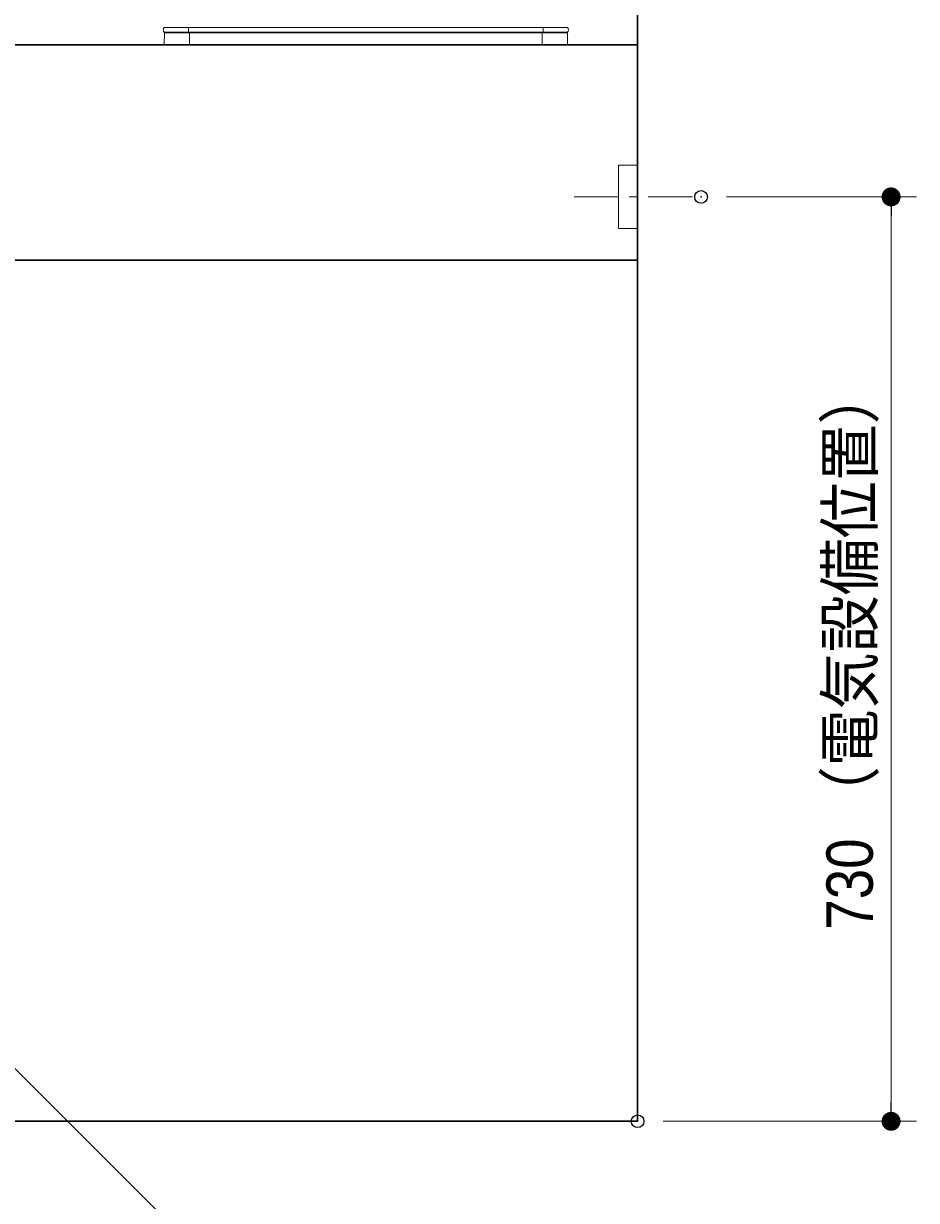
# Model space of a CAD drawing. Units: millimetres, scale not verified. Extents: x -6062 to 6062, y -3045 to 3045.
# Drawn here: x -4097 to -3392, y -1982 to -1053 of the extents above; entities that cross this region are included whole.
import ezdxf
from ezdxf.enums import TextEntityAlignment as Align

# ---------------------------------------------------------------- set-up
doc = ezdxf.new("R2010")
doc.units = ezdxf.units.MM
doc.header["$LTSCALE"] = 20
doc.header["$PDMODE"] = 32
doc.header["$PDSIZE"] = 10
doc.linetypes.add('USER2', pattern=[2.91, 1.76, -0.4, 0.35, -0.4])
for name, color, linetype, lineweight in [('0-2_5ボウル・キャビネット', 7, 'Continuous', 15), ('0-4_0', 7, 'Continuous', 25), ('0-6_2寸法-1', 7, 'Continuous', 15), ('0-7_2寸法-3', 7, 'Continuous', 15)]:
    doc.layers.add(name, color=color, linetype=linetype, lineweight=lineweight)
doc.layers.add('0-5_Defpoints', color=7, linetype='Continuous')
doc.styles.add('ＭＳ Ｐゴシック', font='')
doc.styles.get('ＭＳ Ｐゴシック').set_extended_font_data('MS PGothic')

# ---------------------------------------------------------------- blocks, each defined once
blk = doc.blocks.new('_Dot')
at = {"layer": '0-4_0'}
blk.add_line((-10, 0), (-20, 0), dxfattribs=at)
for points in [[(0, 0), (-10, 0), (-9.92, 1.25)], [(0, 0), (-9.92, -1.25), (-10, 0)], [(0, 0), (-9.92, 1.25), (-9.69, 2.49)], [(0, 0), (-9.69, -2.49), (-9.92, -1.25)], [(0, 0), (-9.69, 2.49), (-9.3, 3.68)], [(0, 0), (-9.3, -3.68), (-9.69, -2.49)], [(0, 0), (-9.3, 3.68), (-8.76, 4.82)], [(0, 0), (-8.76, -4.82), (-9.3, -3.68)], [(0, 0), (-8.76, 4.82), (-8.09, 5.88)], [(0, 0), (-8.09, -5.88), (-8.76, -4.82)], [(0, 0), (-8.09, 5.88), (-7.29, 6.85)], [(0, 0), (-7.29, -6.85), (-8.09, -5.88)], [(0, 0), (-7.29, 6.85), (-6.37, 7.71)], [(0, 0), (-6.37, -7.71), (-7.29, -6.85)], [(0, 0), (-6.37, 7.71), (-5.36, 8.44)], [(0, 0), (-5.36, -8.44), (-6.37, -7.71)], [(0, 0), (-5.36, 8.44), (-4.26, 9.05)], [(0, 0), (-4.26, -9.05), (-5.36, -8.44)], [(0, 0), (-4.26, 9.05), (-3.09, 9.51)], [(0, 0), (-3.09, -9.51), (-4.26, -9.05)], [(0, 0), (-3.09, 9.51), (-1.87, 9.82)], [(0, 0), (-1.87, -9.82), (-3.09, -9.51)], [(0, 0), (-1.87, 9.82), (-0.63, 9.98)], [(0, 0), (-0.63, -9.98), (-1.87, -9.82)], [(0, 0), (-0.63, 9.98), (0.63, 9.98)], [(0, 0), (0.63, -9.98), (-0.63, -9.98)], [(0, 0), (0.63, 9.98), (1.87, 9.82)], [(0, 0), (1.87, 9.82), (3.09, 9.51)], [(0, 0), (3.09, 9.51), (4.26, 9.05)], [(0, 0), (4.26, 9.05), (5.36, 8.44)], [(0, 0), (5.36, 8.44), (6.37, 7.71)], [(0, 0), (6.37, 7.71), (7.29, 6.85)], [(0, 0), (7.29, 6.85), (8.09, 5.88)], [(0, 0), (8.09, 5.88), (8.76, 4.82)], [(0, 0), (8.76, 4.82), (9.3, 3.68)], [(0, 0), (9.3, 3.68), (9.69, 2.49)], [(0, 0), (9.69, 2.49), (9.92, 1.25)], [(0, 0), (9.92, 1.25), (10, 0)], [(0, 0), (1.87, -9.82), (0.63, -9.98)], [(0, 0), (3.09, -9.51), (1.87, -9.82)], [(0, 0), (4.26, -9.05), (3.09, -9.51)], [(0, 0), (5.36, -8.44), (4.26, -9.05)], [(0, 0), (6.37, -7.71), (5.36, -8.44)], [(0, 0), (7.29, -6.85), (6.37, -7.71)], [(0, 0), (8.09, -5.88), (7.29, -6.85)], [(0, 0), (8.76, -4.82), (8.09, -5.88)], [(0, 0), (9.3, -3.68), (8.76, -4.82)], [(0, 0), (9.69, -2.49), (9.3, -3.68)], [(0, 0), (9.92, -1.25), (9.69, -2.49)], [(0, 0), (10, 0), (9.92, -1.25)]]:
    blk.add_solid(points, dxfattribs=at)
blk = doc.blocks.new('グループ-7')
at = {"layer": '0-2_5ボウル・キャビネット'}
for p, q in [((-37607.5, -21124), (-37990, -21124)), ((-37990, -21200), (-43590, -21200)), ((-43575, -21400), (-43967, -21400)), ((-38005, -21400), (-37613, -21400))]:
    blk.add_line(p, q, dxfattribs=at)
for points in [[(-43590, -21124), (-43590, -21200), (-43972.5, -21200)], [(-43972.5, -21124), (-43590, -21124), (-37990, -21124), (-37990, -21200), (-37607.5, -21200)], [(-43575, -21200), (-43575, -21209.8), (-38005, -21209.8), (-38005, -21394), (-43575, -21394), (-43575, -21400), (-38005, -21400), (-38005, -21394), (-37606.1, -21394), (-37609.8, -21209.8), (-38005, -21209.8), (-38005, -21200)]]:
    blk.add_lwpolyline(points, dxfattribs=at)
blk.add_lwpolyline([(-43575, -21394), (-43973.9, -21394), (-43970.2, -21209.8), (-43575, -21209.8)], close=True, dxfattribs=at)
for centre, radius, start, end in [((-43940, -21162), 50, 130.58914, 229.41086), ((-37640, -21162), 50, 310.58917, 49.41072), ((-43960.2, -21210), 10, 90, 178.85424), ((-37619.8, -21210), 10, 1.14576, 90), ((-43967, -21394), 6, 180, 270), ((-37613, -21394), 6, 270, 0)]:
    blk.add_arc(centre, radius, start, end, dxfattribs=at)
blk = doc.blocks.new('グループ-8')
at = {"layer": '0-2_5ボウル・キャビネット'}
blk.add_blockref('グループ-7', (0, 0), dxfattribs=at)

msp = doc.modelspace()

# ---------------------------------------------------------------- linework, layer by layer
at = {"layer": '0-2_5ボウル・キャビネット', "lineweight": 30}
for p in [(-3612.5, -420), (-4612.5, -1920)]:
    msp.add_line(p, (-3612.5, -1920), dxfattribs=at)
at = {"layer": '0-2_5ボウル・キャビネット', "linetype": 'USER2'}
msp.add_line((-3662.5, -1190), (-3562.5, -1190), dxfattribs=at)
at = {"layer": '0-2_5ボウル・キャビネット', "lineweight": 30}
msp.add_lwpolyline([(-4512.5, -1070), (-3612.5, -1070), (-3612.5, -1240), (-4512.5, -1240)], close=True, dxfattribs=at)
at = {"layer": '0-2_5ボウル・キャビネット'}
msp.add_lwpolyline([(-3627.5, -1165), (-3612.5, -1165), (-3612.5, -1215), (-3627.5, -1215)], close=True, dxfattribs=at)
at = {"layer": '0-5_Defpoints'}
for p in [(-3562.5, -1190), (-3612.5, -1920), (-3412.5, -1920)]:
    msp.add_point(p, dxfattribs=at)
at = {"layer": '0-6_2寸法-1'}
for p, q in [((-3542.5, -1190), (-3392.5, -1190)), ((-3412.5, -1205.01), (-3412.5, -1904.99)), ((-3592.5, -1920), (-3392.5, -1920))]:
    msp.add_line(p, q, dxfattribs=at)
at = {"layer": '0-7_2寸法-3'}
msp.add_lwpolyline([(-4162.5, -1820), (-3912.5, -2070), (-3676.17, -2070)], dxfattribs=at)

# ---------------------------------------------------------------- block references
at = {"layer": '0-2_5ボウル・キャビネット', "xscale": 0.05, "yscale": 0.05}
msp.add_blockref('グループ-8', (-1787.5, 0), dxfattribs=at)
at = {"layer": '0-6_2寸法-1', "xscale": 0.7503418, "yscale": 0.7503418}
for p, rotation in [((-3412.5, -1190), 90), ((-3412.5, -1920), 270)]:
    msp.add_blockref('_Dot', p, dxfattribs=dict(at, rotation=rotation))

# ---------------------------------------------------------------- texts
at = {"layer": '0-6_2寸法-1', "style": 'ＭＳ Ｐゴシック', "width": 0.9}
msp.add_text('730 （電気設備位置）', height=36.66, rotation=90, dxfattribs=at).set_placement((-3415.9, -1768.65), align=Align.BOTTOM_LEFT)

doc.saveas('drawing.dxf')
